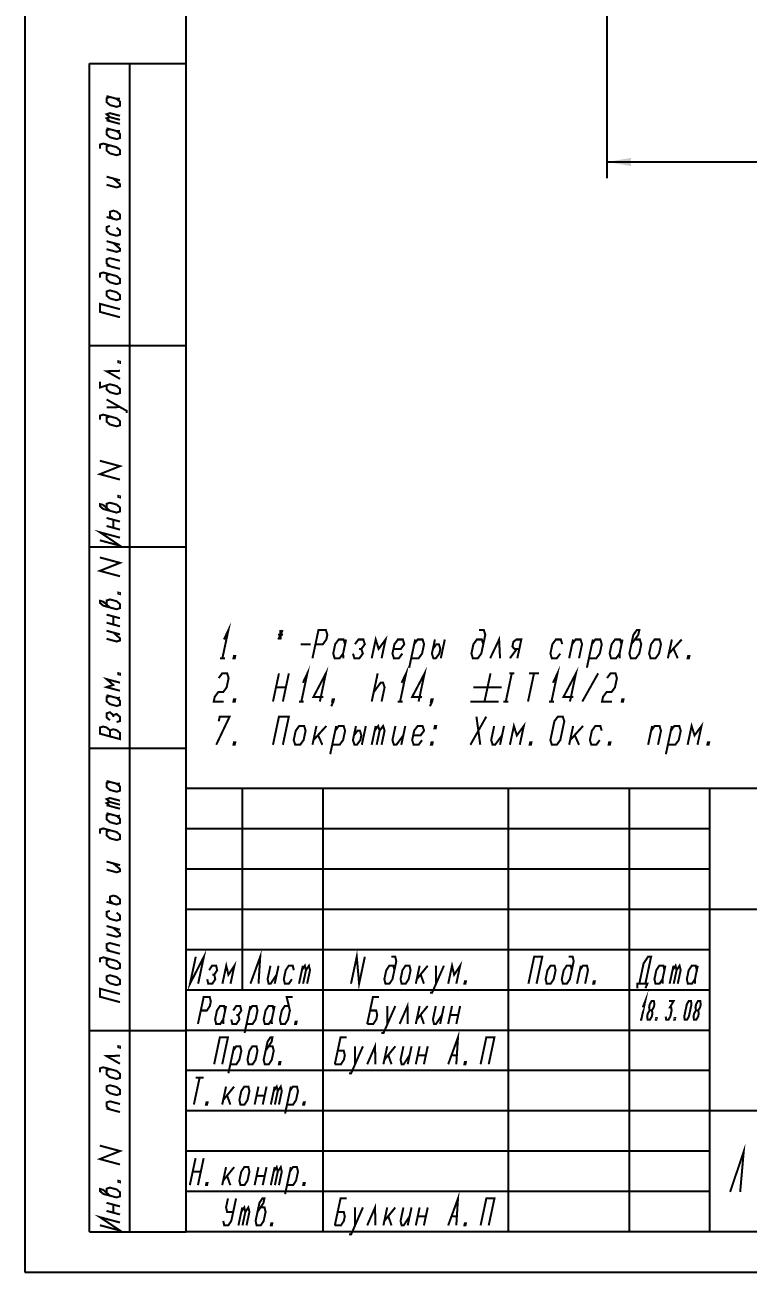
# Model space of a CAD drawing. Header units: millimetres. Extents: x 0 to 210, y 0 to 297.
# Drawn here: x 0 to 89.7, y 0 to 154.8 of the extents above; entities that cross this region are included whole.
import ezdxf

# ---------------------------------------------------------------- set-up
doc = ezdxf.new("R2010")
doc.units = ezdxf.units.MM
doc.header["$LTSCALE"] = 19.36
doc.layers.get('0').update_dxf_attribs({"linetype": 'CONTINUOUS'})
doc.layers.add('ALL_DIMENSIONS', color=7, linetype='CONTINUOUS')
doc.styles.get("Standard").update_dxf_attribs({"font": 'txt', "width": 0.7})
doc.dimstyles.new('DIMSTYLE_1', dxfattribs={"dimtxt": 3.5, "dimasz": 3, "dimexe": 0.18, "dimexo": 0.0625, "dimgap": 0.09, "dimtad": 1, "dimlfac": 0.5, "dimdsep": 46, "dimtxsty": 'STANDARD', "dimblk": '_FILLED', "dimblk1": '_FILLED', "dimblk2": '_FILLED', "dimcen": 0.09, "dimadec": 0, "dimazin": 0, "dimtp": 0.2, "dimtm": 0.2, "dimtfac": 1, "dimtofl": 0, "dimtmove": 0, "dimatfit": 3, "dimldrblk": '_FILLED', "dimfxl": 1, "dimtolj": 1, "dimarcsym": 0})

# ---------------------------------------------------------------- blocks, each defined once
blk = doc.blocks.new('_FILLED')
at = {"color": 0, "linetype": 'BYBLOCK'}
blk.add_solid([(0, 0), (-1, 0.167), (-1, -0.167)], dxfattribs=at)
blk = doc.blocks.new('*D0')
at = {"layer": 'ALL_DIMENSIONS', "color": 2, "linetype": 'CONTINUOUS'}
for p, q in [((72.21, 162.2), (72.21, 135.77)), ((132.21, 162.2), (132.21, 135.77)), ((72.21, 137.77), (102.21, 137.77)), ((132.21, 137.77), (102.21, 137.77))]:
    blk.add_line(p, q, dxfattribs=at)
at = {"layer": 'ALL_DIMENSIONS', "color": 2, "linetype": 'CONTINUOUS', "xscale": 3, "yscale": 3, "zscale": 3, "rotation": 180}
blk.add_blockref('_FILLED', (72.21, 137.77), dxfattribs=at)
at = {"layer": 'ALL_DIMENSIONS', "color": 2, "linetype": 'CONTINUOUS', "xscale": 3, "yscale": 3, "zscale": 3}
blk.add_blockref('_FILLED', (132.21, 137.77), dxfattribs=at)

msp = doc.modelspace()

# ---------------------------------------------------------------- linework, layer by layer
at = {"color": 7, "linetype": 'CONTINUOUS'}
for p, q in [((0, 297), (0, 0)), ((20, 5), (20, 292.349899)), ((8, 5), (8, 150)), ((8, 150), (20, 150)), ((13, 5), (13, 150)), ((20, 5), (20, 150)), ((8, 115), (20, 115)), ((8, 90), (20, 90)), ((8, 65), (20, 65)), ((205, 60), (20, 60)), ((20, 5), (20, 60)), ((27, 35), (27, 60)), ((37, 5), (37, 60)), ((60, 5), (60, 60)), ((75, 5), (75, 60)), ((85, 5), (85, 60)), ((85, 55), (20, 55)), ((85, 50), (20, 50)), ((205, 45), (20, 45)), ((85, 40), (20, 40)), ((85, 35), (20, 35)), ((8, 30), (20, 30)), ((85, 30), (20, 30)), ((85, 25), (20, 25)), ((205, 20), (20, 20)), ((85, 15), (20, 15)), ((85, 10), (20, 10)), ((8, 5), (20, 5)), ((205, 5), (20, 5)), ((205, 5), (20, 5)), ((0, 0), (210, 0))]:
    msp.add_line(p, q, dxfattribs=at)
at = {"color": 2, "linetype": 'CONTINUOUS', "const_width": 0.25}
for points in [[(10.127428, 145.946582), (11.377426, 145.611641), (11.794094, 145.625004)], [(10.544096, 145.834938), (10.127428, 145.696579), (10.127428, 145.196584), (10.544096, 144.834937), (11.377426, 144.61165), (11.794094, 144.749999), (11.794094, 145.250005), (11.377426, 145.611641)], [(10.544096, 143.334941), (10.127428, 143.696577), (10.544096, 143.834937), (11.794094, 143.499995)], [(10.544096, 142.834936), (10.127428, 143.196582), (10.544096, 143.334941), (11.794094, 143)], [(11.794094, 142.500005), (10.127428, 142.946579)], [(10.127428, 141.946578), (11.377426, 141.611647), (11.794094, 141.625)], [(10.544096, 141.834935), (10.127428, 141.696586), (10.127428, 141.19658), (10.544096, 140.834934), (11.377426, 140.611646), (11.794094, 140.749995), (11.794094, 141.250001), (11.377426, 141.611647)], [(10.544096, 139.834933), (10.127428, 139.696584), (10.127428, 139.196578), (10.544096, 138.834932), (11.377426, 138.611645), (11.794094, 138.750004), (11.794094, 139.249999), (11.377426, 139.611646), (9.71076, 140.05823), (9.294097, 139.919871), (9.294097, 139.419876)], [(10.127428, 135.946583), (11.794094, 135.499998)], [(10.127428, 134.946582), (11.377426, 134.611641), (11.794094, 134.75), (11.794094, 135.000003), (10.960764, 135.723296)], [(10.127428, 130.946578), (11.377426, 130.611647), (11.794094, 130.749996), (11.794094, 131.250002), (11.377426, 131.611648), (10.960764, 131.723292), (10.544096, 131.584933), (10.544096, 131.084937), (10.960764, 130.723291)], [(10.544096, 129.834934), (10.127428, 129.696585), (10.127428, 129.196579), (10.544096, 128.834933), (11.377426, 128.611646), (11.794094, 128.750005), (11.794094, 129.25), (11.377426, 129.611646)], [(10.127428, 127.946586), (11.794094, 127.500001)], [(10.127428, 126.946585), (11.377426, 126.611644), (11.794094, 126.750003), (11.794094, 126.999995), (10.960764, 127.723288)], [(10.544096, 124.834939), (10.127428, 125.196586), (10.127428, 125.696581), (10.544096, 125.83494), (11.794094, 125.499999)], [(10.544096, 123.834938), (10.127428, 123.696579), (10.127428, 123.196584), (10.544096, 122.834937), (11.377426, 122.61165), (11.794094, 122.749999), (11.794094, 123.250005), (11.377426, 123.611641), (9.71076, 124.058226), (9.294097, 123.919877), (9.294097, 123.419871)], [(11.794094, 124.499998), (10.127428, 124.946583)], [(11.377426, 120.611648), (11.794094, 120.749997), (11.794094, 121.250003), (11.377426, 121.611649), (10.544096, 121.834937), (10.127428, 121.696577), (10.127428, 121.196582), (10.544096, 120.834936), (11.377426, 120.611648)], [(11.794094, 118.500003), (9.294097, 119.169875), (9.294097, 120.169876), (11.794094, 119.500004)], [(11.794094, 112.979163), (11.794094, 112.854167), (11.58576, 112.909994), (11.58576, 113.03499), (11.794094, 112.979163)], [(11.794094, 110.854165), (10.127428, 111.800745), (11.794094, 111.854166)], [(10.127428, 110.050746), (10.127428, 109.550751), (10.544096, 109.189104), (11.377426, 108.965817), (11.794094, 109.104166), (11.794094, 109.604172), (11.377426, 109.965808), (10.544096, 110.189105), (9.294097, 109.774038), (9.294097, 110.524036)], [(12.62743, 106.630874), (12.62743, 106.880877), (10.127428, 108.300747)], [(10.127428, 107.300746), (11.794094, 107.354167)], [(10.544096, 106.189102), (10.127428, 106.050753), (10.127428, 105.550747), (10.544096, 105.189101), (11.377426, 104.965813), (11.794094, 105.104162), (11.794094, 105.604168), (11.377426, 105.965814), (9.71076, 106.412399), (9.294097, 106.27404), (9.294097, 105.774045)], [(11.794094, 98.354169), (9.294097, 99.024041), (11.794094, 100.02083), (9.294097, 100.690702)], [(11.794094, 96.270829), (11.794094, 96.145833), (11.58576, 96.20166), (11.58576, 96.326656), (11.794094, 96.270829)], [(10.544096, 94.480772), (9.71076, 95.204065), (9.294097, 95.315709), (9.294097, 95.065706), (9.71076, 94.70406), (11.377426, 94.257475), (11.794094, 94.395834), (11.794094, 94.895829), (11.377426, 95.257476), (10.544096, 95.480773), (10.127428, 95.342414), (10.127428, 94.842419)], [(10.127428, 93.592415), (11.794094, 93.14583)], [(10.960764, 92.369127), (10.960764, 93.369128)], [(9.294097, 90.81571), (11.794094, 90.145838), (9.294097, 91.815711), (11.794094, 91.145828)], [(11.794094, 92.145829), (10.127428, 92.592414)], [(11.794094, 86.354168), (9.294097, 87.02404), (11.794094, 88.020834), (9.294097, 88.690707)], [(10.544096, 82.480771), (9.71076, 83.204059), (9.294097, 83.315708), (9.294097, 83.065705), (9.71076, 82.704059), (11.377426, 82.257479), (11.794094, 82.395833), (11.794094, 82.895833), (11.377426, 83.25748), (10.544096, 83.480772), (10.127428, 83.342413), (10.127428, 82.842418)], [(11.794094, 84.270833), (11.794094, 84.145832), (11.58576, 84.201654), (11.58576, 84.326655), (11.794094, 84.270833)], [(10.127428, 81.592414), (11.794094, 81.145834)], [(11.794094, 80.145833), (10.127428, 80.592413)], [(10.960764, 80.369126), (10.960764, 81.369127)], [(24.688688, 78.506114), (25.242921, 79.67278), (24.498981, 76.172782)], [(10.127428, 79.592417), (11.794094, 79.145833)], [(10.127428, 78.592417), (11.377426, 78.25748), (11.794094, 78.395834), (11.794094, 78.645832), (10.960764, 79.369125)], [(31.397056, 79.089447), (32.009554, 79.089447)], [(31.980421, 79.67278), (31.426188, 78.506114)], [(31.674172, 79.67278), (31.732437, 78.506114)], [(35.677098, 76.172782), (36.421048, 79.67278), (37.339795, 79.67278), (37.522058, 79.089447), (37.398071, 78.506114), (36.967825, 77.922781), (36.049078, 77.922781)], [(43.027106, 76.172782), (43.523063, 78.506114), (43.887588, 77.339448), (44.748069, 78.506114), (44.252103, 76.172782)], [(56.874076, 77.922781), (56.691813, 78.506114), (56.079315, 78.506114), (55.64908, 77.922781), (55.401097, 76.756115), (55.583349, 76.172782), (56.195847, 76.172782), (56.626093, 76.756115), (57.12206, 79.089447), (56.939797, 79.67278), (56.327299, 79.67278)], [(57.727103, 76.172782), (58.835567, 78.506114), (58.952099, 76.172782)], [(75.249071, 77.922781), (76.109563, 79.089447), (76.23355, 79.67278), (75.927301, 79.67278), (75.497055, 79.089447), (75.001088, 76.756115), (75.183351, 76.172782), (75.795849, 76.172782), (76.226095, 76.756115), (76.474078, 77.922781), (76.291815, 78.506114), (75.679317, 78.506114)], [(34.211573, 77.922781), (35.43658, 77.922781)], [(39.724077, 77.922781), (39.541814, 78.506114), (38.929316, 78.506114), (38.49907, 77.922781), (38.251098, 76.756115), (38.43335, 76.172782), (39.045848, 76.172782), (39.476094, 76.756115)], [(39.848063, 78.506114), (39.476094, 76.756115), (39.505227, 76.172782)], [(40.70109, 76.756115), (40.883353, 76.172782), (41.495851, 76.172782), (41.926097, 76.756115), (41.743834, 77.339448), (42.17408, 77.922781), (41.991817, 78.506114), (41.379319, 78.506114), (40.949073, 77.922781)], [(41.437585, 77.339448), (41.743834, 77.339448)], [(45.725082, 77.339448), (46.643829, 77.339448), (47.074075, 77.922781), (46.891813, 78.506114), (46.279314, 78.506114), (45.849079, 77.922781), (45.601096, 76.756115), (45.783348, 76.172782), (46.395856, 76.172782), (46.826092, 76.756115)], [(47.679118, 75.006116), (48.423068, 78.506114)], [(47.927102, 76.172782), (48.845849, 76.172782), (49.276095, 76.756115), (49.524078, 77.922781), (49.341815, 78.506114), (48.729317, 78.506114), (48.299071, 77.922781)], [(50.873071, 78.506114), (50.501091, 76.756115), (50.683354, 76.172782), (50.989603, 76.172782), (51.419838, 76.756115), (51.543835, 77.339448), (51.361572, 77.922781), (51.055323, 77.922781), (50.625088, 77.339448)], [(52.098067, 78.506114), (51.602101, 76.172782)], [(60.177105, 76.172782), (61.037587, 77.339448)], [(61.095853, 76.172782), (61.591819, 78.506114), (60.979321, 78.506114), (60.611068, 78.214447), (60.487082, 77.631114), (60.731338, 77.339448), (61.343836, 77.339448)], [(66.674077, 77.922781), (66.491814, 78.506114), (65.879316, 78.506114), (65.44907, 77.922781), (65.201098, 76.756115), (65.38335, 76.172782), (65.995848, 76.172782), (66.426094, 76.756115)], [(67.527104, 76.172782), (68.02307, 78.506114)], [(67.899073, 77.922781), (68.329319, 78.506114), (68.941817, 78.506114), (69.12408, 77.922781), (68.7521, 76.172782)], [(69.729123, 75.006116), (70.473062, 78.506114)], [(69.977106, 76.172782), (70.895854, 76.172782), (71.326089, 76.756115), (71.574072, 77.922781), (71.39182, 78.506114), (70.779312, 78.506114), (70.349076, 77.922781)], [(74.024075, 77.922781), (73.841813, 78.506114), (73.229314, 78.506114), (72.799079, 77.922781), (72.551096, 76.756115), (72.733348, 76.172782), (73.345856, 76.172782), (73.776092, 76.756115)], [(74.148062, 78.506114), (73.776092, 76.756115), (73.805225, 76.172782)], [(77.451091, 76.756115), (77.633354, 76.172782), (78.245852, 76.172782), (78.676098, 76.756115), (78.92407, 77.922781), (78.741818, 78.506114), (78.12932, 78.506114), (77.699074, 77.922781), (77.451091, 76.756115)], [(80.273063, 78.506114), (79.777097, 76.172782)], [(79.901094, 76.756115), (81.49807, 78.506114)], [(80.484459, 77.339448), (81.002104, 76.172782)], [(24.192722, 76.172782), (24.80523, 76.172782)], [(26.030227, 76.172782), (25.877097, 76.172782), (25.939101, 76.464448), (26.09222, 76.464448), (26.030227, 76.172782)], [(82.380229, 76.172782), (82.2271, 76.172782), (82.289093, 76.464448), (82.442223, 76.464448), (82.380229, 76.172782)], [(11.794094, 74.270834), (11.794094, 74.145833), (11.58576, 74.201655), (11.58576, 74.326656), (11.794094, 74.270834)], [(24.047058, 73.722161), (24.477304, 74.305494), (25.089802, 74.305494), (25.272054, 73.722161), (25.02407, 72.555495), (24.593835, 71.972162), (23.981337, 71.972162), (23.551091, 71.388824), (23.427104, 70.805491), (24.652101, 70.805491)], [(30.777103, 70.805491), (31.521053, 74.305494)], [(32.746049, 74.305494), (32.002099, 70.805491)], [(34.488689, 73.138828), (35.042922, 74.305494), (34.298972, 70.805491)], [(36.595855, 70.805491), (37.339795, 74.305494), (35.801095, 71.388824), (37.026091, 71.388824)], [(43.771046, 74.305494), (43.027106, 70.805491)], [(46.738693, 73.138828), (47.292926, 74.305494), (46.548976, 70.805491)], [(48.845849, 70.805491), (49.589799, 74.305494), (48.051088, 71.388824), (49.276095, 71.388824)], [(57.771049, 74.305494), (57.027099, 70.805491)], [(60.41063, 74.305494), (59.66668, 70.805491)], [(60.104381, 74.305494), (60.716879, 74.305494)], [(63.166882, 74.305494), (62.422932, 70.805491)], [(62.554384, 74.305494), (63.77938, 74.305494)], [(65.522021, 73.138828), (66.076253, 74.305494), (65.332313, 70.805491)], [(67.629187, 70.805491), (68.373137, 74.305494), (66.834426, 71.388824), (68.059422, 71.388824)], [(69.160432, 70.805491), (71.129378, 74.305494)], [(72.230388, 73.722161), (72.660634, 74.305494), (73.273132, 74.305494), (73.455395, 73.722161), (73.207411, 72.555495), (72.777165, 71.972162), (72.164667, 71.972162), (71.734421, 71.388824), (71.610435, 70.805491), (72.835431, 70.805491)], [(11.794094, 72.145831), (10.127428, 72.592416), (10.960764, 72.869124), (10.127428, 73.592417), (11.794094, 73.145832)], [(43.275079, 71.972162), (44.135571, 73.138828), (44.44182, 73.138828), (44.624072, 72.555495), (44.252103, 70.805491)], [(10.127428, 71.592415), (11.377426, 71.257479), (11.794094, 71.270832)], [(10.544096, 71.480771), (10.127428, 71.342417), (10.127428, 70.842417), (10.544096, 70.480771), (11.377426, 70.257478), (11.794094, 70.395832), (11.794094, 70.895833), (11.377426, 71.257479)], [(26.030227, 70.805491), (25.877097, 70.805491), (25.939101, 71.097157), (26.09222, 71.097157), (26.030227, 70.805491)], [(31.149072, 72.555495), (32.374079, 72.555495)], [(38.28023, 70.805491), (38.127101, 70.805491), (38.189094, 71.097157), (38.342224, 71.097157), (38.28023, 70.805491), (38.003114, 70.222158)], [(50.530224, 70.805491), (50.377104, 70.805491), (50.439098, 71.097157), (50.592228, 71.097157), (50.530224, 70.805491), (50.253107, 70.222158)], [(55.64908, 72.555495), (59.149078, 72.555495)], [(74.213557, 70.805491), (74.060438, 70.805491), (74.122431, 71.097157), (74.275561, 71.097157), (74.213557, 70.805491)], [(33.992723, 70.805491), (34.605231, 70.805491)], [(46.242727, 70.805491), (46.855225, 70.805491)], [(55.2771, 70.805491), (58.777098, 70.805491)], [(59.360431, 70.805491), (59.972939, 70.805491)], [(65.026064, 70.805491), (65.638563, 70.805491)], [(11.377426, 68.257481), (11.794094, 68.395835), (11.794094, 68.895836), (11.377426, 69.257477), (10.960764, 69.119123), (10.544096, 69.48077), (10.127428, 69.342416), (10.127428, 68.842415), (10.544096, 68.480769)], [(10.960764, 68.869125), (10.960764, 69.119123)], [(23.733354, 65.438205), (25.396051, 68.938203), (24.171055, 68.938203), (24.047058, 68.35487)], [(30.777103, 65.438205), (31.521053, 68.938203), (32.746049, 68.938203), (32.002099, 65.438205)], [(55.2771, 65.438205), (57.246046, 68.938203)], [(56.02105, 68.938203), (56.502106, 65.438205)], [(60.177105, 65.438205), (60.673062, 67.771537), (61.037587, 66.604871), (61.898068, 67.771537), (61.402102, 65.438205)], [(65.38335, 65.438205), (65.201098, 66.021538), (65.697054, 68.35487), (66.1273, 68.938203), (66.739798, 68.938203), (66.922061, 68.35487), (66.426094, 66.021538), (65.995848, 65.438205), (65.38335, 65.438205)], [(82.2271, 65.438205), (82.723066, 67.771537), (83.087581, 66.604871), (83.948063, 67.771537), (83.452106, 65.438205)], [(11.794094, 66.145836), (11.794094, 66.895834), (11.377426, 67.25748), (10.960764, 67.369124), (10.544096, 67.23077), (10.127428, 67.592417), (9.71076, 67.70406), (9.294097, 67.565706), (9.294097, 66.815708), (11.794094, 66.145836)], [(10.544096, 66.480772), (10.544096, 67.23077)], [(33.351092, 66.021538), (33.533354, 65.438205), (34.145853, 65.438205), (34.576088, 66.021538), (34.824071, 67.188204), (34.641819, 67.771537), (34.029321, 67.771537), (33.599075, 67.188204), (33.351092, 66.021538)], [(36.173064, 67.771537), (35.677098, 65.438205)], [(35.801095, 66.021538), (37.398071, 67.771537)], [(36.38446, 66.604871), (36.902104, 65.438205)], [(37.879117, 64.271539), (38.623067, 67.771537)], [(38.127101, 65.438205), (39.045848, 65.438205), (39.476094, 66.021538), (39.724077, 67.188204), (39.541814, 67.771537), (38.929316, 67.771537), (38.49907, 67.188204)], [(41.07307, 67.771537), (40.70109, 66.021538), (40.883353, 65.438205), (41.189602, 65.438205), (41.619848, 66.021538), (41.743834, 66.604871), (41.561571, 67.188204), (41.255322, 67.188204), (40.825087, 66.604871)], [(42.298066, 67.771537), (41.8021, 65.438205)], [(43.027106, 65.438205), (43.523063, 67.771537)], [(43.399076, 67.188204), (43.829312, 67.771537), (44.011574, 67.188204), (43.639604, 65.438205)], [(44.011574, 67.188204), (44.44182, 67.771537), (44.624072, 67.188204), (44.252103, 65.438205)], [(45.973065, 67.771537), (45.601096, 66.021538), (45.783348, 65.438205), (46.089597, 65.438205), (46.950089, 66.604871)], [(47.198062, 67.771537), (46.702105, 65.438205)], [(48.175085, 66.604871), (49.093832, 66.604871), (49.524078, 67.188204), (49.341815, 67.771537), (48.729317, 67.771537), (48.299071, 67.188204), (48.051088, 66.021538), (48.233351, 65.438205), (48.845849, 65.438205), (49.276095, 66.021538)], [(50.964197, 67.479871), (50.811067, 67.479871), (50.873071, 67.771537), (51.02619, 67.771537), (50.964197, 67.479871)], [(58.223069, 67.771537), (57.851089, 66.021538), (58.033352, 65.438205), (58.339601, 65.438205), (59.200082, 66.604871)], [(59.448065, 67.771537), (58.952099, 65.438205)], [(68.02307, 67.771537), (67.527104, 65.438205)], [(67.65109, 66.021538), (69.248066, 67.771537)], [(68.234455, 66.604871), (68.7521, 65.438205)], [(71.574072, 67.188204), (71.39182, 67.771537), (70.779312, 67.771537), (70.349076, 67.188204), (70.101093, 66.021538), (70.283355, 65.438205), (70.895854, 65.438205), (71.326089, 66.021538)], [(77.327104, 65.438205), (77.823071, 67.771537)], [(77.699074, 67.188204), (78.12932, 67.771537), (78.741818, 67.771537), (78.92407, 67.188204), (78.552101, 65.438205)], [(79.529124, 64.271539), (80.273063, 67.771537)], [(79.777097, 65.438205), (80.695854, 65.438205), (81.12609, 66.021538), (81.374073, 67.188204), (81.191821, 67.771537), (80.579313, 67.771537), (80.149077, 67.188204)], [(26.030227, 65.438205), (25.877097, 65.438205), (25.939101, 65.729872), (26.09222, 65.729872), (26.030227, 65.438205)], [(50.530224, 65.438205), (50.377104, 65.438205), (50.439098, 65.729872), (50.592228, 65.729872), (50.530224, 65.438205)], [(62.780228, 65.438205), (62.627098, 65.438205), (62.689102, 65.729872), (62.842221, 65.729872), (62.780228, 65.438205)], [(72.580229, 65.438205), (72.427099, 65.438205), (72.489103, 65.729872), (72.642222, 65.729872), (72.580229, 65.438205)], [(84.830222, 65.438205), (84.677103, 65.438205), (84.739096, 65.729872), (84.892226, 65.729872), (84.830222, 65.438205)], [(10.127428, 60.94658), (11.377426, 60.611644), (11.794094, 60.625001)], [(10.544096, 60.834936), (10.127428, 60.696582), (10.127428, 60.196582), (10.544096, 59.834935), (11.377426, 59.611648), (11.794094, 59.750002), (11.794094, 60.250002), (11.377426, 60.611644)], [(10.544096, 58.334939), (10.127428, 58.69658), (10.544096, 58.834934), (11.794094, 58.499998)], [(10.544096, 57.834938), (10.127428, 58.19658), (10.544096, 58.334939), (11.794094, 57.999998)], [(11.794094, 57.500002), (10.127428, 57.946582)], [(10.127428, 56.946581), (11.377426, 56.611645), (11.794094, 56.624998)], [(10.544096, 56.834938), (10.127428, 56.696583), (10.127428, 56.196583), (10.544096, 55.834937), (11.377426, 55.611644), (11.794094, 55.749998), (11.794094, 56.249999), (11.377426, 56.611645)], [(10.544096, 54.834936), (10.127428, 54.696582), (10.127428, 54.196581), (10.544096, 53.834935), (11.377426, 53.611647), (11.794094, 53.750001), (11.794094, 54.250002), (11.377426, 54.611643), (9.71076, 55.058228), (9.294097, 54.919874), (9.294097, 54.419874)], [(10.127428, 50.946581), (11.794094, 50.500001)], [(10.127428, 49.94658), (11.377426, 49.611644), (11.794094, 49.749998), (11.794094, 50), (10.960764, 50.723293)], [(10.127428, 45.946581), (11.377426, 45.611645), (11.794094, 45.749999), (11.794094, 46.25), (11.377426, 46.611646), (10.960764, 46.72329), (10.544096, 46.584936), (10.544096, 46.084935), (10.960764, 45.723289)], [(10.544096, 44.834937), (10.127428, 44.696583), (10.127428, 44.196582), (10.544096, 43.834936), (11.377426, 43.611646), (11.794094, 43.75), (11.794094, 44.25), (11.377426, 44.611647)], [(10.127428, 42.946581), (11.794094, 42.500001)], [(10.127428, 41.946583), (11.377426, 41.611646), (11.794094, 41.75), (11.794094, 42.000001), (10.960764, 42.723291)], [(10.544096, 39.834937), (10.127428, 40.196581), (10.127428, 40.696581), (10.544096, 40.834935), (11.794094, 40.499999)], [(10.544096, 38.834936), (10.127428, 38.696582), (10.127428, 38.196582), (10.544096, 37.834938), (11.377426, 37.611645), (11.794094, 37.749999), (11.794094, 38.25), (11.377426, 38.611646), (9.71076, 39.058229), (9.294097, 38.919872), (9.294097, 38.419874)], [(11.794094, 39.500001), (10.127428, 39.946583)], [(21.197069, 39.137578), (20.485002, 35.787579), (22.202065, 39.137578), (21.489998, 35.787579)], [(27.979998, 35.787579), (29.194563, 39.137578), (28.985005, 35.787579)], [(40.460003, 35.787579), (41.17206, 39.137578), (41.464999, 35.787579), (42.177066, 39.137578)], [(45.841033, 37.462579), (45.708464, 38.020912), (45.205955, 38.020912), (44.836037, 37.462579), (44.598678, 36.345912), (44.731247, 35.787579), (45.233745, 35.787579), (45.603674, 36.345912), (46.078382, 38.579245), (45.945813, 39.137578), (45.443314, 39.137578)], [(62.474999, 35.787579), (63.187066, 39.137578), (64.192063, 39.137578), (63.479995, 35.787579)], [(67.856029, 37.462579), (67.72346, 38.020912), (67.220962, 38.020912), (66.851033, 37.462579), (66.613674, 36.345912), (66.746254, 35.787579), (67.248752, 35.787579), (67.618681, 36.345912), (68.093389, 38.579245), (67.960819, 39.137578), (67.458311, 39.137578)], [(76.231251, 35.787579), (76.765299, 38.30008), (77.320187, 39.137578), (77.697065, 39.137578), (76.984998, 35.787579)], [(22.613674, 36.345912), (22.746254, 35.787579), (23.248752, 35.787579), (23.618681, 36.345912), (23.486101, 36.904245), (23.856029, 37.462579), (23.72346, 38.020912), (23.220962, 38.020912), (22.851033, 37.462579)], [(24.504997, 35.787579), (24.979705, 38.020912), (25.244854, 36.904245), (25.984712, 38.020912), (25.510004, 35.787579)], [(30.464709, 38.020912), (30.108681, 36.345912), (30.24125, 35.787579), (30.492499, 35.787579), (31.232356, 36.904245)], [(31.469705, 38.020912), (30.994997, 35.787579)], [(33.361028, 37.462579), (33.228459, 38.020912), (32.725961, 38.020912), (32.356032, 37.462579), (32.118673, 36.345912), (32.251253, 35.787579), (32.753751, 35.787579), (33.12368, 36.345912)], [(34.009996, 35.787579), (34.484715, 38.020912)], [(34.366035, 37.462579), (34.735964, 38.020912), (34.868533, 37.462579), (34.512505, 35.787579)], [(34.868533, 37.462579), (35.238462, 38.020912), (35.371031, 37.462579), (35.015003, 35.787579)], [(46.608681, 36.345912), (46.74125, 35.787579), (47.243748, 35.787579), (47.613677, 36.345912), (47.851036, 37.462579), (47.718456, 38.020912), (47.215958, 38.020912), (46.846029, 37.462579), (46.608681, 36.345912)], [(48.974712, 38.020912), (48.500004, 35.787579)], [(48.618673, 36.345912), (49.979708, 38.020912)], [(50.272647, 34.670912), (50.523896, 34.670912), (51.989711, 38.020912)], [(50.984715, 38.020912), (51.012505, 35.787579)], [(52.519999, 35.787579), (52.994707, 38.020912), (53.259856, 36.904245), (53.999714, 38.020912), (53.524995, 35.787579)], [(64.603682, 36.345912), (64.736251, 35.787579), (65.238749, 35.787579), (65.608678, 36.345912), (65.846037, 37.462579), (65.713457, 38.020912), (65.210959, 38.020912), (64.84103, 37.462579), (64.603682, 36.345912)], [(68.504997, 35.787579), (68.979705, 38.020912)], [(68.861036, 37.462579), (69.230965, 38.020912), (69.733463, 38.020912), (69.866032, 37.462579), (69.510004, 35.787579)], [(79.351029, 37.462579), (79.21846, 38.020912), (78.715962, 38.020912), (78.346033, 37.462579), (78.108674, 36.345912), (78.241254, 35.787579), (78.743752, 35.787579), (79.113681, 36.345912)], [(79.469709, 38.020912), (79.113681, 36.345912), (79.12062, 35.787579)], [(79.999997, 35.787579), (80.474705, 38.020912)], [(80.356036, 37.462579), (80.725965, 38.020912), (80.858534, 37.462579), (80.502495, 35.787579)], [(80.858534, 37.462579), (81.228463, 38.020912), (81.361032, 37.462579), (81.005004, 35.787579)], [(83.371035, 37.462579), (83.238455, 38.020912), (82.735957, 38.020912), (82.366028, 37.462579), (82.12868, 36.345912), (82.261249, 35.787579), (82.763747, 35.787579), (83.133676, 36.345912)], [(83.489715, 38.020912), (83.133676, 36.345912), (83.140626, 35.787579)], [(11.377426, 35.611646), (11.794094, 35.75), (11.794094, 36.25), (11.377426, 36.611644), (10.544096, 36.834937), (10.127428, 36.696583), (10.127428, 36.196582), (10.544096, 35.834936), (11.377426, 35.611646)], [(23.234852, 36.904245), (23.486101, 36.904245)], [(49.114231, 36.904245), (49.505, 35.787579)], [(54.655621, 35.787579), (54.530002, 35.787579), (54.589342, 36.066747), (54.714961, 36.066747), (54.655621, 35.787579)], [(70.64063, 35.787579), (70.515, 35.787579), (70.57434, 36.066747), (70.699959, 36.066747), (70.64063, 35.787579)], [(75.986952, 35.229246), (75.980002, 35.787579), (77.236247, 35.787579), (76.991948, 35.229246)], [(11.794094, 33.5), (9.294097, 34.169873), (9.294097, 35.169874), (11.794094, 34.499999)], [(21.465001, 30.787579), (22.177068, 34.137579), (22.930815, 34.137579), (23.063385, 33.579246), (22.944705, 33.020912), (22.574787, 32.462579), (21.821029, 32.462579)], [(32.74346, 33.020912), (32.240962, 33.020912), (31.871033, 32.462579), (31.633674, 31.345913), (31.766254, 30.787579), (32.268752, 30.787579), (32.638681, 31.345913), (32.876029, 32.462579), (32.478311, 34.137579), (33.232068, 34.137579)], [(42.469995, 30.787579), (43.182063, 34.137579), (43.93581, 34.137579)], [(76.660294, 32.857642), (76.967005, 33.624309), (76.478128, 31.324307)], [(24.836028, 32.462579), (24.703459, 33.020912), (24.200961, 33.020912), (23.831032, 32.462579), (23.593673, 31.345913), (23.726253, 30.787579), (24.228751, 30.787579), (24.59868, 31.345913)], [(24.954708, 33.020912), (24.59868, 31.345913), (24.60563, 30.787579)], [(25.603676, 31.345913), (25.736245, 30.787579), (26.238754, 30.787579), (26.608683, 31.345913), (26.476103, 31.904246), (26.846031, 32.462579), (26.713462, 33.020912), (26.210964, 33.020912), (25.841035, 32.462579)], [(27.25765, 29.670913), (27.969707, 33.020912)], [(27.494999, 30.787579), (28.248746, 30.787579), (28.618675, 31.345913), (28.856034, 32.462579), (28.723465, 33.020912), (28.220956, 33.020912), (27.851027, 32.462579)], [(30.866037, 32.462579), (30.733457, 33.020912), (30.230959, 33.020912), (29.86103, 32.462579), (29.623682, 31.345913), (29.756251, 30.787579), (30.258749, 30.787579), (30.628678, 31.345913)], [(30.984706, 33.020912), (30.628678, 31.345913), (30.635628, 30.787579)], [(42.469995, 30.787579), (43.223753, 30.787579), (43.593682, 31.345913), (43.712351, 31.904246), (43.579781, 32.462579), (42.826034, 32.462579)], [(44.242649, 29.670913), (44.493898, 29.670913), (45.959713, 33.020912)], [(44.954706, 33.020912), (44.982496, 30.787579)], [(46.490001, 30.787579), (47.467207, 33.020912), (47.494997, 30.787579)], [(48.974712, 33.020912), (48.500004, 30.787579)], [(48.618673, 31.345913), (49.979708, 33.020912)], [(50.984715, 33.020912), (50.628676, 31.345913), (50.761245, 30.787579), (51.012505, 30.787579), (51.752352, 31.904246)], [(51.989711, 33.020912), (51.515003, 30.787579)], [(52.519999, 30.787579), (52.994707, 33.020912)], [(53.999714, 33.020912), (53.524995, 30.787579)], [(77.268753, 31.324307), (77.556246, 31.324307), (77.781478, 31.707642), (77.862957, 32.090975), (77.800695, 32.47431), (77.513191, 32.47431), (77.28796, 32.090975), (77.20648, 31.707642), (77.268753, 31.324307)], [(77.800695, 32.47431), (78.025916, 32.857642), (78.107396, 33.240974), (78.045134, 33.624309), (77.75763, 33.624309), (77.532398, 33.240974), (77.450919, 32.857642), (77.513191, 32.47431)], [(79.913877, 33.624309), (80.488885, 33.624309), (80.038422, 32.857642), (80.182174, 32.857642), (80.244436, 32.47431), (80.081477, 31.707642), (79.856245, 31.324307), (79.568752, 31.324307), (79.506479, 31.707642)], [(81.868751, 31.324307), (81.806479, 31.707642), (82.132396, 33.240974), (82.357628, 33.624309), (82.645132, 33.624309), (82.707404, 33.240974), (82.381476, 31.707642), (82.156255, 31.324307), (81.868751, 31.324307)], [(83.018745, 31.324307), (83.306249, 31.324307), (83.53148, 31.707642), (83.61296, 32.090975), (83.550687, 32.47431), (83.263194, 32.47431), (83.037963, 32.090975), (82.956483, 31.707642), (83.018745, 31.324307)], [(83.550687, 32.47431), (83.775919, 32.857642), (83.857398, 33.240974), (83.795126, 33.624309), (83.507633, 33.624309), (83.282401, 33.240974), (83.200922, 32.857642), (83.263194, 32.47431)], [(26.224854, 31.904246), (26.476103, 31.904246)], [(33.650627, 30.787579), (33.524997, 30.787579), (33.584337, 31.066747), (33.709967, 31.066747), (33.650627, 30.787579)], [(49.114231, 31.904246), (49.505, 30.787579)], [(52.757358, 31.904246), (53.762354, 31.904246)], [(76.334376, 31.324307), (76.62188, 31.324307)], [(78.346871, 31.324307), (78.274995, 31.324307), (78.31574, 31.515975), (78.387616, 31.515975), (78.346871, 31.324307)], [(80.64687, 31.324307), (80.575005, 31.324307), (80.615739, 31.515975), (80.687615, 31.515975), (80.64687, 31.324307)], [(52.519999, 25.78758), (53.734564, 29.137579), (53.524995, 25.78758)], [(11.794094, 27.979166), (11.794094, 27.854167), (11.58576, 27.909989), (11.58576, 28.03499), (11.794094, 27.979166)], [(23.475004, 25.78758), (24.187061, 29.137579), (25.192067, 29.137579), (24.48, 25.78758)], [(25.247647, 24.670913), (25.959715, 28.020913)], [(25.484996, 25.78758), (26.238754, 25.78758), (26.608683, 26.345913), (26.846031, 27.46258), (26.713462, 28.020913), (26.210964, 28.020913), (25.841035, 27.46258)], [(27.613679, 26.345913), (27.746248, 25.78758), (28.248746, 25.78758), (28.618675, 26.345913), (28.856034, 27.46258), (28.723465, 28.020913), (28.220956, 28.020913), (27.851027, 27.46258), (27.613679, 26.345913)], [(29.86103, 27.46258), (30.600888, 28.579246), (30.719567, 29.137579), (30.468318, 29.137579), (30.09839, 28.579246), (29.623682, 26.345913), (29.756251, 25.78758), (30.258749, 25.78758), (30.628678, 26.345913), (30.866037, 27.46258), (30.733457, 28.020913), (30.230959, 28.020913)], [(38.45, 25.78758), (39.162067, 29.137579), (39.915814, 29.137579)], [(40.222644, 24.670913), (40.473893, 24.670913), (41.939707, 28.020913)], [(40.934711, 28.020913), (40.962501, 25.78758)], [(42.469995, 25.78758), (43.447212, 28.020913), (43.475002, 25.78758)], [(44.954706, 28.020913), (44.479998, 25.78758)], [(44.598678, 26.345913), (45.959713, 28.020913)], [(46.964709, 28.020913), (46.608681, 26.345913), (46.74125, 25.78758), (46.992499, 25.78758), (47.732356, 26.904246)], [(47.969705, 28.020913), (47.494997, 25.78758)], [(48.500004, 25.78758), (48.974712, 28.020913)], [(49.979708, 28.020913), (49.505, 25.78758)], [(56.540005, 25.78758), (57.252062, 29.137579), (58.257068, 29.137579), (57.545001, 25.78758)], [(11.794094, 25.854168), (10.127428, 26.800748), (11.794094, 26.854166)], [(38.45, 25.78758), (39.203747, 25.78758), (39.573676, 26.345913), (39.692355, 26.904246), (39.559786, 27.46258), (38.806028, 27.46258)], [(45.094226, 26.904246), (45.485005, 25.78758)], [(48.737353, 26.904246), (49.742359, 26.904246)], [(53.008607, 26.904246), (53.511105, 26.904246)], [(10.544096, 25.189103), (10.127428, 25.050749), (10.127428, 24.550749), (10.544096, 24.189102), (11.377426, 23.965812), (11.794094, 24.104166), (11.794094, 24.604167), (11.377426, 24.965813), (9.71076, 25.412393), (9.294097, 25.274039), (9.294097, 24.774038)], [(31.640624, 25.78758), (31.515005, 25.78758), (31.574334, 26.066745), (31.699964, 26.066745), (31.640624, 25.78758)], [(54.655621, 25.78758), (54.530002, 25.78758), (54.589342, 26.066745), (54.714961, 26.066745), (54.655621, 25.78758)], [(11.377426, 21.965812), (11.794094, 22.104167), (11.794094, 22.604167), (11.377426, 22.965811), (10.544096, 23.189104), (10.127428, 23.05075), (10.127428, 22.550749), (10.544096, 22.189103), (11.377426, 21.965812)], [(21.67456, 24.13758), (20.962503, 20.787579)], [(21.172062, 24.13758), (22.177068, 24.13758)], [(30.866037, 22.46258), (31.235955, 23.020913), (31.368535, 22.46258), (31.012496, 20.787579)], [(31.368535, 22.46258), (31.738464, 23.020913), (31.871033, 22.46258), (31.515005, 20.787579)], [(24.954708, 23.020913), (24.48, 20.787579)], [(24.59868, 21.345912), (25.959715, 23.020913)], [(25.094228, 21.904247), (25.484996, 20.787579)], [(26.608683, 21.345912), (26.741252, 20.787579), (27.24375, 20.787579), (27.613679, 21.345912), (27.851027, 22.46258), (27.718458, 23.020913), (27.21596, 23.020913), (26.846031, 22.46258), (26.608683, 21.345912)], [(28.499995, 20.787579), (28.974714, 23.020913)], [(28.737354, 21.904247), (29.742351, 21.904247)], [(29.97971, 23.020913), (29.505002, 20.787579)], [(30.509998, 20.787579), (30.984706, 23.020913)], [(32.282642, 19.670912), (32.994709, 23.020913)], [(32.520001, 20.787579), (33.273748, 20.787579), (33.643677, 21.345912), (33.881036, 22.46258), (33.748456, 23.020913), (33.245958, 23.020913), (32.876029, 22.46258)], [(10.544096, 20.189104), (10.127428, 20.550749), (10.127428, 21.050749), (10.544096, 21.189103), (11.794094, 20.854167)], [(11.794094, 19.854166), (10.127428, 20.300748)], [(22.595627, 20.787579), (22.469997, 20.787579), (22.529337, 21.066746), (22.654967, 21.066746), (22.595627, 20.787579)], [(34.655623, 20.787579), (34.530004, 20.787579), (34.589344, 21.066746), (34.714963, 21.066746), (34.655623, 20.787579)], [(11.794094, 13.354167), (9.294097, 14.02404), (11.794094, 15.020833), (9.294097, 15.690706)], [(87.499999, 9.944148), (89.187779, 14.944149), (88.750003, 9.944148)], [(20.460005, 10.787579), (21.172062, 14.137579)], [(22.177068, 14.137579), (21.465001, 10.787579)], [(20.816033, 12.46258), (21.821029, 12.46258)], [(24.954708, 13.020913), (24.48, 10.787579)], [(24.59868, 11.345913), (25.959715, 13.020913)], [(26.608683, 11.345913), (26.741252, 10.787579), (27.24375, 10.787579), (27.613679, 11.345913), (27.851027, 12.46258), (27.718458, 13.020913), (27.21596, 13.020913), (26.846031, 12.46258), (26.608683, 11.345913)], [(28.499995, 10.787579), (28.974714, 13.020913)], [(29.97971, 13.020913), (29.505002, 10.787579)], [(30.509998, 10.787579), (30.984706, 13.020913)], [(30.866037, 12.46258), (31.235955, 13.020913), (31.368535, 12.46258), (31.012496, 10.787579)], [(31.368535, 12.46258), (31.738464, 13.020913), (31.871033, 12.46258), (31.515005, 10.787579)], [(32.282642, 9.670913), (32.994709, 13.020913)], [(32.520001, 10.787579), (33.273748, 10.787579), (33.643677, 11.345913), (33.881036, 12.46258), (33.748456, 13.020913), (33.245958, 13.020913), (32.876029, 12.46258)], [(11.794094, 11.270833), (11.794094, 11.145833), (11.58576, 11.201656), (11.58576, 11.326656), (11.794094, 11.270833)], [(22.595627, 10.787579), (22.469997, 10.787579), (22.529337, 11.066746), (22.654967, 11.066746), (22.595627, 10.787579)], [(25.094228, 11.904246), (25.484996, 10.787579)], [(28.737354, 11.904246), (29.742351, 11.904246)], [(34.655623, 10.787579), (34.530004, 10.787579), (34.589344, 11.066746), (34.714963, 11.066746), (34.655623, 10.787579)], [(10.544096, 9.48077), (9.71076, 10.204061), (9.294097, 10.315707), (9.294097, 10.065706), (9.71076, 9.70406), (11.377426, 9.257479), (11.794094, 9.395834), (11.794094, 9.895833), (11.377426, 10.257479), (10.544096, 10.48077), (10.127428, 10.342416), (10.127428, 9.842415)], [(52.519999, 5.78758), (53.734564, 9.137579), (53.524995, 5.78758)], [(10.127428, 8.592415), (11.794094, 8.145833)], [(10.960764, 7.369125), (10.960764, 8.369124)], [(24.59868, 6.345913), (24.731249, 5.78758), (25.233747, 5.78758), (25.603676, 6.345913), (26.197063, 9.137579)], [(25.192067, 9.137579), (24.954708, 8.020913), (25.087277, 7.46258), (25.841035, 7.46258)], [(26.490003, 5.78758), (26.964711, 8.020913)], [(26.846031, 7.46258), (27.21596, 8.020913), (27.348529, 7.46258), (26.992501, 5.78758)], [(27.348529, 7.46258), (27.718458, 8.020913), (27.851027, 7.46258), (27.494999, 5.78758)], [(28.856034, 7.46258), (29.595892, 8.579246), (29.714561, 9.137579), (29.463312, 9.137579), (29.093383, 8.579246), (28.618675, 6.345913), (28.751255, 5.78758), (29.253753, 5.78758), (29.623682, 6.345913), (29.86103, 7.46258), (29.728461, 8.020913), (29.225963, 8.020913)], [(38.45, 5.78758), (39.162067, 9.137579), (39.915814, 9.137579)], [(40.222644, 4.670913), (40.473893, 4.670913), (41.939707, 8.020913)], [(40.934711, 8.020913), (40.962501, 5.78758)], [(42.469995, 5.78758), (43.447212, 8.020913), (43.475002, 5.78758)], [(44.954706, 8.020913), (44.479998, 5.78758)], [(44.598678, 6.345913), (45.959713, 8.020913)], [(46.964709, 8.020913), (46.608681, 6.345913), (46.74125, 5.78758), (46.992499, 5.78758), (47.732356, 6.904246)], [(47.969705, 8.020913), (47.494997, 5.78758)], [(48.500004, 5.78758), (48.974712, 8.020913)], [(49.979708, 8.020913), (49.505, 5.78758)], [(56.540005, 5.78758), (57.252062, 9.137579), (58.257068, 9.137579), (57.545001, 5.78758)], [(9.294097, 5.815706), (11.794094, 5.145833), (9.294097, 6.815706), (11.794094, 6.145833)], [(11.794094, 7.145833), (10.127428, 7.592416)], [(30.635628, 5.78758), (30.509998, 5.78758), (30.569338, 6.066746), (30.694968, 6.066746), (30.635628, 5.78758)], [(38.45, 5.78758), (39.203747, 5.78758), (39.573676, 6.345913), (39.692355, 6.904246), (39.559786, 7.46258), (38.806028, 7.46258)], [(45.094226, 6.904246), (45.485005, 5.78758)], [(48.737353, 6.904246), (49.742359, 6.904246)], [(53.008607, 6.904246), (53.511105, 6.904246)], [(54.655621, 5.78758), (54.530002, 5.78758), (54.589342, 6.066746), (54.714961, 6.066746), (54.655621, 5.78758)]]:
    msp.add_lwpolyline(points, dxfattribs=at)

# ---------------------------------------------------------------- dimensions: what is measured, and where the dimension line sits
at = {"layer": 'ALL_DIMENSIONS', "color": 2, "linetype": 'CONTINUOUS'}
dim = msp.add_linear_dim(base=(132.20739, 137.768732), p1=(72.20739, 162.196347), p2=(132.20739, 162.196347), dimstyle='DIMSTYLE_1', dxfattribs=at)
dim.commit()
dim.dimension.update_dxf_attribs({"geometry": '*D0', "text_midpoint": (99.75739, 138.643732), "dimtype": 160})

doc.saveas('drawing.dxf')
